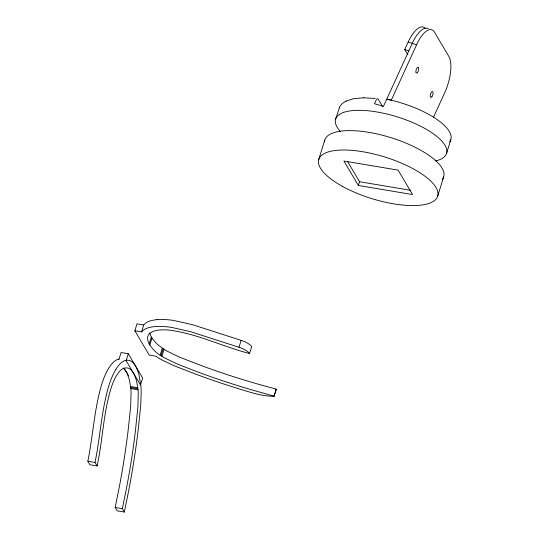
<?xml version="1.0" encoding="UTF-8"?>
<svg xmlns="http://www.w3.org/2000/svg" width="539" height="539" viewBox="0 0 539 539"><rect width="100%" height="100%" fill="white"/><g stroke="black" fill="none" stroke-linecap="round" stroke-linejoin="round"><path stroke-width="0.81" d="M123.215 368.171L124.058 368.939A58.684 19.788 -80.5 0 1 127.393 374.039L129.373 379.665L130.849 388.612A39.293 13.246 -80.5 0 1 131.065 391.853L130.714 405.833L128.336 428.646A274.156 92.445 -80.5 0 1 118.903 489.008L115.164 507.489L117.152 510.844L124.334 512.05L122.353 508.688L126.092 490.207A274.156 92.445 -80.5 0 0 135.532 429.846L137.903 407.039L138.247 393.052A39.293 13.246 -80.5 0 0 138.038 389.812L136.562 380.864L134.575 375.245A58.684 19.788 -80.5 0 0 131.246 370.145C127.938 366.096 121.902 367.901 119.274 371.769A38.39 12.943 -80.5 0 0 116.619 375.44A36.915 12.444 -80.5 0 0 112.267 384.576C103.286 410.785 103.003 439.063 97.108 465.965L89.925 464.759L87.844 461.236C93.166 435.364 94.217 408.515 102.08 383.168A45.04 15.186 -80.5 0 1 108.784 368.043C111.277 364.236 114.342 359.958 119.085 358.994M97.108 465.965L95.026 462.442C100.355 436.563 101.406 409.714 109.262 384.374A45.04 15.186 -80.5 0 1 115.973 369.242M124.334 512.05L128.558 491.231A281.91 95.059 -80.5 0 0 138.26 429.159L140.719 405.469L141.191 391.994A48.106 16.217 -80.5 0 0 140.847 385.425L138.725 373.621L136.872 368.602A67.004 22.591 -80.5 0 0 134.891 365.031A66.27 22.348 -80.5 0 0 133.099 362.828A65.01 21.924 -80.5 0 0 130.809 361.042C124.556 357.734 118.823 364.398 115.973 369.262M118.93 359.5L121.093 352.526L128.275 353.725L142.633 378.028L140.477 385.001L126.119 360.699L128.275 353.725M156.815 319.647A45.04 15.772 17.2 0 1 173.531 320.429L192.652 324.734L241.122 340.352A13.529 4.736 17.2 0 1 251.686 346.617L249.544 353.544C222.863 346.631 197.543 333.924 170.061 330.191A36.915 12.929 17.2 0 0 159.82 329.996A38.39 13.448 17.2 0 0 155.266 330.764C138.415 334.962 153.406 352.142 161.902 356.239A39.293 13.758 17.2 0 0 164.665 357.923L177.196 364.007L198.541 372.26A274.156 96.009 17.2 0 0 256.584 391.24L274.21 396.205L273.152 396.273A34.961 12.242 17.2 0 1 252.225 392.81A281.459 98.57 17.2 0 1 196.58 374.457L174.414 365.873L162.266 360.133A48.106 16.844 17.2 0 1 156.627 356.811L155.616 356.138L149.202 355.06L134.844 330.764L136.994 323.838L143.704 324.963C146.851 321.109 152.153 320.173 156.829 319.661M134.844 330.764L141.562 331.889L143.704 324.963M149.182 343.997L151.331 337.07L149.768 332.947M149.815 345.068L151.958 338.142L151.331 337.07M160.171 355.08L162.313 348.154L156.869 343.862L151.958 338.142M161.026 355.666L163.169 348.74L162.313 348.154M161.902 356.239L164.051 349.319L163.169 348.74M249.544 353.544A13.529 4.736 17.2 0 0 238.979 347.278L241.122 340.352M318.771 159.429L324.774 140.039M335.629 119.106L339.88 106.385L342.231 103.562L345.944 101.096M273.994 396.057L276.352 389.279L275.294 389.353M274.095 396.273L276.238 389.347M358.347 185.477L343.916 161.046L398.105 170.115L412.537 194.545L358.347 185.477L359.506 181.731L347.621 161.619M446.555 153.372L450.847 139.52M437.688 196.162L443.691 176.772M339.166 107.807L339.415 107.248M407.713 54.614L404.728 49.568L408.185 42.002A28.351 10.773 -73 0 1 425.365 28.392M433.343 117.59L444.776 92.553A27.981 10.632 -73 0 0 448.926 56.588L434.575 32.293A28.008 10.645 -73 0 0 416.566 44.804L391.28 100.187L386.759 99.176L383.384 106.473A58.589 17.767 24.5 0 0 374.484 103.744L375.757 100.921A3.854 1.462 -73 0 1 378.257 99.136L382.495 106.324M141.562 331.889C144.708 328.035 150.01 327.099 154.686 326.58A45.04 15.772 17.2 0 1 171.382 327.355L190.51 331.66L238.979 347.278M345.728 101.204L353.84 98.63L363.838 97.795M363.663 97.795L375.279 98.469M359.506 181.731L410.408 190.254M130.627 386.524L137.809 387.723M130.748 387.561L137.93 388.76M130.849 388.612L138.038 389.812M87.844 461.236L95.026 462.442M115.164 507.489L122.353 508.688M391.57 100.261L390.6 100.025A57.808 20.246 17.2 0 0 386.759 99.176L412.288 43.261A28.351 10.773 -73 0 1 428.303 28.708M276.083 389.118L258.733 384.314A274.156 96.009 17.2 0 1 200.683 365.341L179.339 357.081L166.807 350.997A39.293 13.758 17.2 0 1 164.051 349.319M408.185 42.002L416.566 44.804M404.728 49.568L408.838 50.828M123.997 368.07L128.646 375.932M324.444 141.925A62.228 21.796 17.2 0 1 391.092 137.714A62.228 21.796 17.2 0 1 442.701 178.847M442.472 179.17A62.228 21.796 17.2 0 1 442.229 179.494M340.5 131.577A58.05 20.327 17.2 0 1 359.702 110.327A58.05 20.327 17.2 0 1 431.496 132.5A58.05 20.327 17.2 0 1 435.586 160.945M391.57 100.261A58.044 20.327 17.2 0 1 449.708 141.764M342.171 186.211A62.228 21.796 17.2 0 0 437.567 196.519A62.228 21.796 17.2 0 0 354.945 150.657A62.228 21.796 17.2 0 0 342.171 186.211M417.604 72.266A3.099 1.179 -73 0 0 418.352 67.267A3.099 1.179 -73 0 0 415.913 70.899A3.099 1.179 -73 0 0 417.604 72.266M432.022 96.461A3.099 1.179 -73 0 0 432.662 91.536A3.099 1.179 -73 0 0 430.25 95.336A3.099 1.179 -73 0 0 432.022 96.461"/></g></svg>
